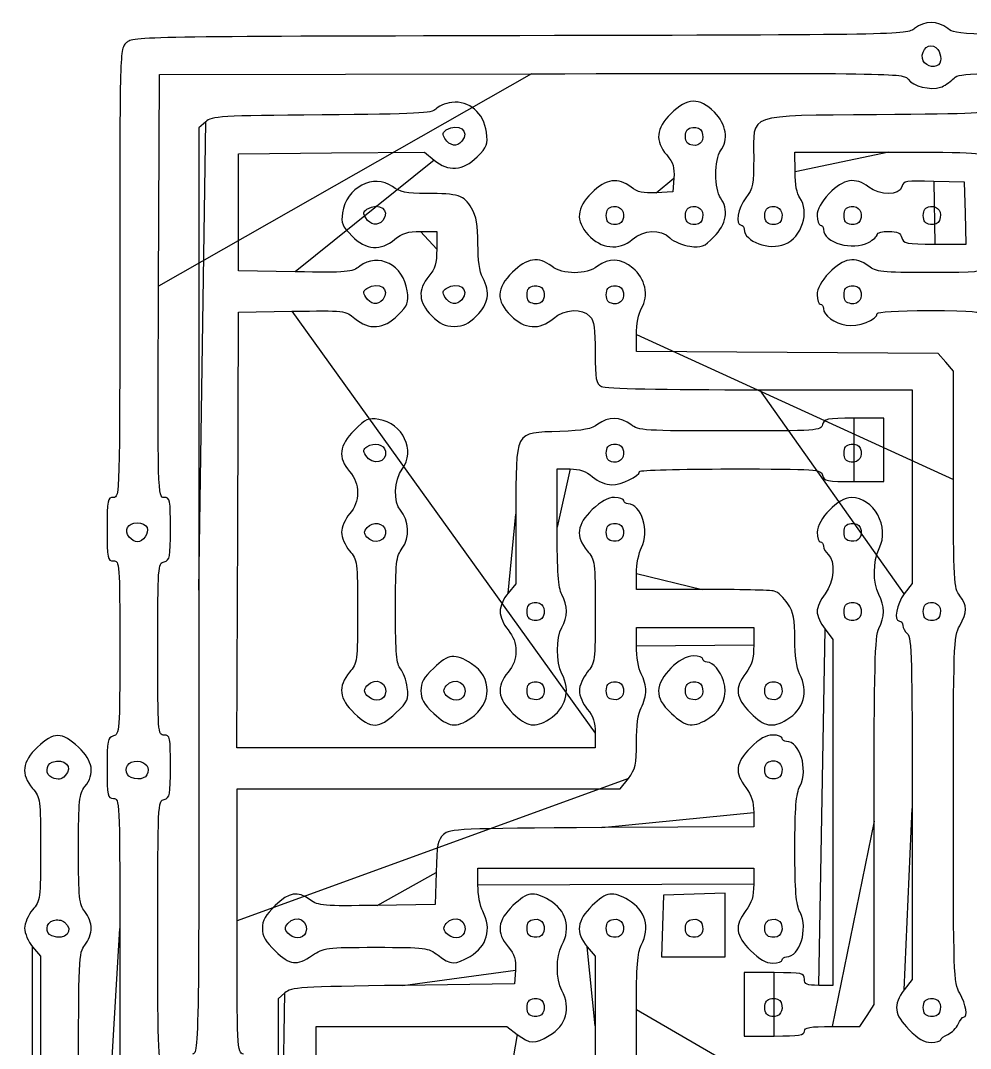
# Model space of a CAD drawing. Extents: x 3 to 424, y 4 to 565.
# Drawn here: x 3 to 242.7, y 304.1 to 563.6 of the extents above; entities that cross this region are included whole.
import ezdxf

# ---------------------------------------------------------------- set-up
doc = ezdxf.new("R2010")
doc.units = 0
doc.layers.get('0').update_dxf_attribs({"linetype": 'CONTINUOUS'})

msp = doc.modelspace()

# ---------------------------------------------------------------- linework, layer by layer
at = {"color": 7}
for points in [[(230.561392, 554.070004), (230.561392, 554.070004)], [(37.794329, 496.599998), (38.000001, 550), (131.922352, 550.203318)], [(49.682969, 538.076054), (48.000001, 536.552062), (48.000001, 419.801152)], [(110.085744, 533.822774), (110.085744, 533.822774)], [(170.8, 534.399998), (170.8, 534.399998)], [(72.250089, 500.181374), (58.000001, 500.400038), (58.000001, 515.200038), (58.000001, 530.000038), (81.470024, 530.212238), (104.940048, 530.42443), (107.3314, 528.412238)], [(198.425472, 525.39999), (198.400032, 530.39999), (222.0718, 530.39999)], [(167.847376, 523.828214), (167.6, 520.399998), (163.380208, 520.15751)], [(233.722272, 507.199998), (241.657936, 507.199998), (241.428968, 514.999998), (241.2, 522.799998), (233.50056, 523.027758)], [(150.8, 514.399998), (150.8, 514.399998)], [(170.8, 514.399998), (170.8, 514.399998)], [(190.8, 514.399998), (190.8, 514.399998)], [(210.8, 514.399998), (210.8, 514.399998)], [(230.8, 514.399998), (230.8, 514.399998)], [(90.085744, 513.822774), (90.085744, 513.822774)], [(103.915488, 510.399998), (108, 510.399998), (108, 505.915486)], [(177.977664, 509.017662), (177.977664, 509.017662)], [(217, 507.614254), (217, 507.614254)], [(90.085744, 493.822774), (90.085744, 493.822774)], [(110.085744, 493.822774), (110.085744, 493.822774)], [(130.8, 494.399998), (130.8, 494.399998)], [(150.8, 494.399998), (150.8, 494.399998)], [(210.8, 494.399998), (210.8, 494.399998)], [(148, 383.684552), (148, 380.00004), (102.794488, 380.00004), (57.588977, 380.00004), (57.794489, 435.00004), (58.000001, 490.000038), (71.461201, 490.219662)], [(118.08, 489.119998), (118.08, 489.119998)], [(238.417792, 447.755392), (238.400032, 475.110776), (236.469784, 477.355392), (234.539536, 479.6), (196.469784, 479.8226), (158.400032, 480.0452), (158.400032, 484.357768)], [(189.54744, 470.4), (228.000032, 470.4), (228.000032, 445.946624), (228.000032, 421.493248), (226.000032, 418.871112)], [(213.293304, 447.2), (220.8, 447.2), (220.8, 455.2), (220.8, 463.2), (213.293304, 463.2)], [(150.8, 454.4), (150.8, 454.4)], [(210.8, 454.4), (210.8, 454.4)], [(90.085744, 453.822776), (90.085744, 453.822776)], [(138.4, 435.691448), (138.4, 450.4), (141.684512, 450.4)], [(128, 438.991496), (128, 421.430968), (126, 419.054104)], [(150.8, 434.4), (150.8, 434.4)], [(210.8, 434.4), (210.8, 434.4)], [(30.408457, 433.189816), (30.408457, 433.189816)], [(90.40004, 433.2), (90.4, 433.2)], [(175, 419.98908), (158.4, 420.00004), (158.4, 424.039768)], [(130.8, 414.4), (130.8, 414.4)], [(210.8, 414.4), (210.8, 414.4)], [(230.8, 414.4), (230.8, 414.4)], [(158.4, 405.691448), (158.4, 410.4), (173.2, 410.4), (188, 410.4), (188, 405.946624)], [(206, 409.928888), (208, 407.306752), (208, 363.653376), (208, 320), (204.4, 320)], [(90.4, 393.2), (90.4, 393.2)], [(110.4, 393.2), (110.4, 393.2)], [(130.8, 394.4), (130.8, 394.4)], [(150.8, 394.4), (150.8, 394.4)], [(170.8, 394.4), (170.8, 394.4)], [(190.8, 394.4), (190.8, 394.4)], [(97.674464, 388.779016), (97.674464, 388.779016)], [(116.57768, 387.44972), (116.57768, 387.44972)], [(136.350496, 387.218568), (136.350496, 387.218568)], [(176.961344, 387.634248), (176.961344, 387.634248)], [(190.8, 374.4), (190.8, 374.4)], [(10.865441, 372.485592), (10.865433, 372.485592)], [(30.865441, 372.485592), (30.865433, 372.485592)], [(57.600001, 336.325104), (57.600001, 369.6), (105.959288, 369.6), (154.318576, 369.6), (156.359288, 372.275512)], [(188, 363.682792), (188, 360.058824), (149.683264, 359.829408)], [(228.000032, 364.648664), (228.000032, 321.493248), (226.000032, 318.871112)], [(207.8, 309.609904), (214.8, 309.619824), (216.6, 312.398696), (218.4, 315.177576), (218.4, 361.497352)], [(107.826888, 348.500344), (107.6, 340.4), (92.94912, 340.18176)], [(118.4, 345.291448), (118.4, 349.6), (153.2, 349.6), (188, 349.6), (188, 345.546624)], [(180.8, 335.228968), (180.8, 343.257936), (173, 343.028968), (165.2, 342.8), (164.971032, 335), (164.742064, 327.2), (172.771032, 327.2), (180.8, 327.2), (180.8, 335.228968), (180.8, 335.228968)], [(10.865433, 332.485592), (10.865433, 332.485592)], [(28.000001, 334.31548), (28.000001, 301.43096), (25.916249, 298.95456)], [(70.400001, 333.2), (70.400001, 333.2)], [(110.4, 333.2), (110.4, 333.2)], [(130.8, 334.4), (130.8, 334.4)], [(150.8, 334.4), (150.8, 334.4)], [(170.8, 334.4), (170.8, 334.4)], [(190.8, 334.4), (190.8, 334.4)], [(6, 329.745896), (8.000001, 327.369032), (8.000001, 294.4), (8.000001, 261.430968), (5.916248, 258.954568)], [(146, 329.745896), (148, 327.369032), (148, 309.808504)], [(195.2, 326.4), (195.2, 326.4)], [(127.847376, 323.828208), (127.6, 320.4), (99.48276, 320)], [(193.2, 323.2), (185.6, 323.2), (185.6, 315.2), (185.6, 307.2), (193.2, 307.2)], [(69.682761, 318.076008), (68.000001, 316.552016), (68.000001, 214.4)], [(130.8, 314.4), (130.8, 314.4)], [(190.8, 314.4), (190.8, 314.4)], [(230.8, 314.4), (230.8, 314.4)], [(182.277088, 300), (158.4, 300), (158.4, 313.908552)], [(96.079352, 119.2), (78.000001, 119.6), (77.796737, 214.6), (77.593473, 309.6), (101.650112, 309.6), (125.706752, 309.6), (128.328888, 307.6)], [(200.8, 308.4), (200.8, 308.4)], [(235.200032, 306.210296), (235.2, 306.210296)]]:
    msp.add_lwpolyline(points, close=True, dxfattribs=at)
for points in [[(237.018296, 561.6), (234.428872, 563.636841), (231.17576, 563.640484), (228.593696, 561.609432)], [(228.593696, 561.609432), (226.604096, 560.044412), (225.00404, 560.015502), (128.96968, 559.809432)], [(292.8, 560), (240.26372, 560), (239.00652, 560.036064), (237.018296, 561.6)], [(128.96968, 559.809432), (34.270329, 559.606226), (31.317673, 559.554676), (29.683873, 558.076007)], [(230.561392, 554.070004), (230.22708, 556.40989), (232.3956, 558.131534), (234, 556.8)], [(29.683873, 558.076007), (28.002233, 556.554035), (28.000001, 556.476991), (28.000001, 499.876011)], [(234, 556.8), (235.259888, 555.754385), (235.597024, 553.463692), (234.63292, 552.499587)], [(234.63292, 552.499587), (233.50384, 551.370504), (230.797976, 552.414175), (230.561392, 554.070004)], [(131.922352, 550.203318), (224.486168, 550.403695), (225.860632, 550.383907), (226.945352, 548.835254)], [(238.294624, 548.87119), (239.681232, 550.359537), (241.019528, 550.409574), (274.06756, 550.20869)], [(226.945352, 548.835254), (228.182376, 547.069158), (232.586368, 545.970462), (235.157512, 546.786518)], [(235.157512, 546.786518), (236.090648, 547.082686), (237.502352, 548.02079), (238.294624, 548.87119)], [(111.82428, 542.957934), (110.092456, 542.725646), (108.25352, 541.97359), (107.737752, 541.286694)], [(120.551736, 535.422382), (119.896032, 540.312046), (116.158368, 543.539254), (111.82428, 542.957934)], [(178.08, 540.479998), (174.257992, 544.302006), (171.206472, 544.19471), (167.10588, 540.094118)], [(107.737752, 541.286694), (106.925232, 540.204574), (103.09864, 540.008566), (79.082969, 539.818918)], [(167.10588, 540.094118), (163.330432, 536.31867), (163.021832, 533.285254), (166.047376, 529.68959)], [(179.62544, 530.752902), (181.727848, 533.532542), (181.104584, 537.455414), (178.08, 540.479998)], [(219.007032, 539.839598), (185.617888, 539.550166), (188.000032, 540.38119), (188.000032, 529.022622)], [(248.632088, 541.639598), (246.766544, 540.172166), (245.001568, 540.064934), (219.007032, 539.839598)], [(79.082969, 539.818918), (53.121513, 539.613902), (51.259337, 539.50351), (49.682969, 538.076054)], [(110.4, 536.010526), (113.428512, 537.941142), (116.499, 535.729142), (114.363072, 533.155502)], [(110.085744, 533.822774), (109.400344, 534.923734), (109.471424, 535.418574), (110.4, 536.010526)], [(118.182336, 529.222382), (120.752344, 531.792382), (120.964184, 532.346702), (120.551736, 535.422382)], [(170.8, 534.399998), (170.8, 535.866182), (171.281392, 536.468358), (172.603576, 536.65611)], [(172.603576, 536.65611), (173.6854, 536.809734), (174.600048, 536.40955), (174.889168, 535.65611)], [(174.889168, 535.65611), (175.685704, 533.580374), (174.569264, 531.864766), (172.603576, 532.143894)], [(114.363072, 533.155502), (113.109824, 531.645438), (111.26176, 531.933742), (110.085744, 533.822774)], [(172.603576, 532.143894), (171.281392, 532.331646), (170.8, 532.933822), (170.8, 534.399998)], [(166.047376, 529.68959), (167.679456, 527.749974), (168.044576, 526.56103), (167.847376, 523.828214)], [(179.62544, 518.847094), (178.07108, 520.90215), (178.07108, 528.697854), (179.62544, 530.752902)], [(222.0718, 530.39999), (245.655096, 530.39999), (245.749008, 530.39359), (247.201112, 528.59999)], [(107.3314, 528.412238), (110.910848, 525.400334), (114.638608, 525.678646), (118.182336, 529.222382)], [(188.000032, 529.022622), (188.000032, 522.223846), (187.80596, 521.238798), (186.000032, 518.871102)], [(96.818376, 521.71291), (92.173376, 525.14711), (85.051368, 521.409182), (84.204112, 515.092422)], [(199.625472, 518.847086), (198.891976, 519.816862), (198.44136, 522.277542), (198.425472, 525.39999)], [(157.07232, 521.55751), (153.784, 524.144102), (150.703552, 523.69179), (147.10588, 520.094118)], [(217.018296, 521.599998), (213.716, 524.197582), (210.6168, 523.688326), (207.076128, 519.96631)], [(233.50056, 523.027758), (226.331584, 523.239822), (225.7718, 523.143366), (225.375456, 521.627758)], [(105.367608, 519.989078), (100.263976, 519.998038), (98.7156, 520.31023), (96.818376, 521.71291)], [(116.771656, 516.268382), (114.83316, 519.553886), (113.5432, 519.97475), (105.367608, 519.989078)], [(147.10588, 520.094118), (143.247, 516.235238), (142.982776, 513.163614), (146.2, 509.56323)], [(163.380208, 520.15751), (160.08624, 519.968214), (158.70228, 520.275374), (157.07232, 521.55751)], [(207.076128, 519.96631), (204.930096, 517.710366), (204, 516.01715), (204, 514.36631)], [(225.375456, 521.627758), (224.795816, 519.41119), (219.82192, 519.39467), (217.018296, 521.599998)], [(90.4, 516.010526), (93.428512, 517.941142), (96.499, 515.729142), (94.363072, 513.155502)], [(150.8, 514.399998), (150.8, 515.866182), (151.281392, 516.468358), (152.603576, 516.65611)], [(152.603576, 516.65611), (154.569264, 516.935238), (155.685704, 515.21963), (154.889168, 513.143894)], [(170.8, 514.399998), (170.8, 515.866182), (171.281392, 516.468358), (172.603576, 516.65611)], [(172.603576, 516.65611), (174.569264, 516.935238), (175.685704, 515.21963), (174.889168, 513.143894)], [(177.977664, 509.017662), (181.105888, 512.145886), (181.756864, 516.02911), (179.62544, 518.847094)], [(186.000032, 518.871102), (184.01348, 516.266606), (183.268344, 511.99999), (184.800032, 511.99999)], [(190.8, 514.399998), (190.8, 515.866182), (191.281392, 516.468358), (192.603576, 516.65611)], [(192.603576, 516.65611), (194.569264, 516.935238), (195.685704, 515.21963), (194.889168, 513.143894)], [(195.842784, 507.134854), (200.116152, 508.904942), (202.219504, 515.417478), (199.625472, 518.847086)], [(210.8, 514.399998), (210.8, 515.866182), (211.281392, 516.468358), (212.603576, 516.65611)], [(212.603576, 516.65611), (214.569264, 516.935238), (215.685704, 515.21963), (214.889168, 513.143894)], [(230.8, 514.399998), (230.8, 515.866182), (231.281392, 516.468358), (232.603576, 516.65611)], [(232.603576, 516.65611), (234.569264, 516.935238), (235.685704, 515.21963), (234.889168, 513.143894)], [(84.204112, 515.092422), (83.844184, 512.408982), (84.132672, 511.707318), (86.617664, 509.222342)], [(90.085744, 513.822774), (89.400344, 514.923734), (89.471424, 515.418574), (90.4, 516.010526)], [(118.4, 507.245718), (118.4, 512.107614), (118.03576, 514.125894), (116.771656, 516.268382)], [(152.603576, 512.143894), (151.281392, 512.331646), (150.8, 512.933822), (150.8, 514.399998)], [(172.603576, 512.143894), (171.281392, 512.331646), (170.8, 512.933822), (170.8, 514.399998)], [(192.603576, 512.143894), (191.281392, 512.331646), (190.8, 512.933822), (190.8, 514.399998)], [(204, 514.36631), (204, 513.064846), (204.36, 511.999998), (204.8, 511.999998)], [(212.603576, 512.143894), (211.281392, 512.331646), (210.8, 512.933822), (210.8, 514.399998)], [(232.603576, 512.143894), (231.281392, 512.331646), (230.8, 512.933822), (230.8, 514.399998)], [(94.363072, 513.155502), (93.109824, 511.645438), (91.26176, 511.933742), (90.085744, 513.822774)], [(154.889168, 513.143894), (154.600048, 512.390454), (153.6854, 511.99027), (152.603576, 512.143894)], [(174.889168, 513.143894), (174.600048, 512.390454), (173.6854, 511.99027), (172.603576, 512.143894)], [(184.800032, 511.99999), (185.240032, 511.99999), (185.600032, 511.51579), (185.600032, 510.923982)], [(194.889168, 513.143894), (194.600048, 512.390454), (193.6854, 511.99027), (192.603576, 512.143894)], [(204.8, 511.999998), (205.24, 511.999998), (205.6, 511.515798), (205.6, 510.92399)], [(214.889168, 513.143894), (214.600048, 512.390454), (213.6854, 511.99027), (212.603576, 512.143894)], [(234.889168, 513.143894), (234.600048, 512.390454), (233.6854, 511.99027), (232.603576, 512.143894)], [(86.617664, 509.222342), (90.155848, 505.68415), (93.88976, 505.400798), (97.454104, 508.399998)], [(97.454104, 508.399998), (99.310232, 509.96183), (100.725832, 510.399998), (103.915488, 510.399998)], [(146.2, 509.56323), (149.378088, 506.00663), (153.9962, 505.490366), (157.354568, 508.316246)], [(157.354568, 508.316246), (160.424088, 510.899078), (164.380552, 511.072958), (166.869808, 508.734422)], [(171.899024, 506.632086), (174.830448, 506.238894), (175.436904, 506.476902), (177.977664, 509.017662)], [(185.600032, 510.923982), (185.600032, 507.887686), (191.97068, 505.530982), (195.842784, 507.134854)], [(205.6, 510.92399), (205.6, 507.548094), (213.040152, 505.388014), (217, 507.614254)], [(217, 507.614254), (218.21, 508.294518), (219.2, 509.199606), (219.2, 509.62555)], [(219.2, 509.62555), (219.2, 510.051502), (220.493704, 510.399998), (222.074896, 510.399998)], [(222.074896, 510.399998), (224.276992, 510.399998), (225.047712, 510.025558), (225.3682, 508.799998)], [(225.3682, 508.799998), (225.751136, 507.335654), (226.459416, 507.199998), (233.722272, 507.199998)], [(119.595072, 498.691446), (118.83188, 500.15479), (118.4, 503.246198), (118.4, 507.245718)], [(166.869808, 508.734422), (167.844912, 507.818358), (170.108064, 506.872302), (171.899024, 506.632086)], [(100.551736, 495.422382), (99.688, 501.863366), (93.170984, 505.209966), (88.557976, 501.581374)], [(108, 505.915486), (108, 502.299166), (107.6128, 500.970814), (106, 499.054102)], [(137.018328, 501.599998), (133.782944, 504.144958), (130.686312, 503.674518), (127.105912, 500.094118)], [(157.511448, 501.151774), (154.589448, 503.610478), (151.344696, 503.77335), (148.581736, 501.599998)], [(217.018296, 501.599998), (213.716, 504.19759), (210.6168, 503.688326), (207.076128, 499.966318)], [(88.557976, 501.581374), (86.640672, 500.073222), (85.52728, 499.977646), (72.250089, 500.181374)], [(148.581736, 501.599998), (145.81416, 499.423022), (139.785904, 499.423022), (137.018328, 501.599998)], [(159.72, 490.970254), (161.57572, 494.203654), (160.639488, 498.519702), (157.511448, 501.151774)], [(232.326184, 499.999998), (220.26372, 499.999998), (218.866736, 500.146014), (217.018296, 501.599998)], [(245.6, 501.599998), (245.6, 500.064286), (245.066664, 499.999998), (232.326184, 499.999998)], [(28.000001, 499.876011), (28.000001, 443.733328), (27.984961, 443.199992), (26.400001, 443.199992)], [(106, 499.054102), (103.138368, 495.653246), (103.369008, 492.47099), (106.72, 489.119998)], [(118.08, 489.119998), (121.112928, 492.152934), (121.553512, 494.936302), (119.595072, 498.691446)], [(127.105912, 500.094118), (123.005328, 495.993526), (122.898024, 492.942006), (126.720032, 489.119998)], [(207.076128, 499.966318), (204.930096, 497.710366), (204, 496.01715), (204, 494.366318)], [(39.194329, 443.2), (37.600753, 443.2), (37.590209, 443.60216), (37.794329, 496.599998)], [(90.085744, 493.822774), (89.400344, 494.923734), (89.471424, 495.418574), (90.4, 496.010526)], [(90.4, 496.010526), (93.428512, 497.941142), (96.499, 495.729142), (94.363072, 493.155502)], [(110.085744, 493.822774), (109.400344, 494.923734), (109.471424, 495.418574), (110.4, 496.010526)], [(110.4, 496.010526), (113.428512, 497.941142), (116.499, 495.729142), (114.363072, 493.155502)], [(130.8, 494.399998), (130.8, 495.866182), (131.281392, 496.468358), (132.603576, 496.65611)], [(132.603576, 496.65611), (134.569264, 496.935238), (135.685704, 495.21963), (134.889168, 493.143894)], [(150.8, 494.399998), (150.8, 495.866182), (151.281392, 496.468358), (152.603576, 496.65611)], [(152.603576, 496.65611), (153.6854, 496.809734), (154.600048, 496.40955), (154.889168, 495.65611)], [(210.8, 494.399998), (210.8, 495.866182), (211.281392, 496.468358), (212.603576, 496.65611)], [(212.603576, 496.65611), (213.6854, 496.809734), (214.600048, 496.40955), (214.889168, 495.65611)], [(94.363072, 493.155502), (93.109824, 491.645438), (91.26176, 491.933742), (90.085744, 493.822774)], [(98.182336, 489.222382), (100.752344, 491.792382), (100.964184, 492.346702), (100.551736, 495.422382)], [(114.363072, 493.155502), (113.109824, 491.645438), (111.26176, 491.933742), (110.085744, 493.822774)], [(132.603576, 492.143894), (131.281392, 492.331646), (130.8, 492.933822), (130.8, 494.399998)], [(152.603576, 492.143894), (151.281392, 492.331646), (150.8, 492.933822), (150.8, 494.399998)], [(154.889168, 495.65611), (155.685704, 493.580374), (154.569264, 491.864766), (152.603576, 492.143894)], [(204, 494.366318), (204, 493.064846), (204.36, 491.999998), (204.8, 491.999998)], [(212.603576, 492.143894), (211.281392, 492.331646), (210.8, 492.933822), (210.8, 494.399998)], [(214.889168, 495.65611), (215.685704, 493.580374), (214.569264, 491.864766), (212.603576, 492.143894)], [(134.889168, 493.143894), (134.600048, 492.390454), (133.6854, 491.99027), (132.603576, 492.143894)], [(137.454136, 488.4), (140.340016, 490.82831), (144.732936, 491.084118), (146.67604, 488.937006)], [(158.400032, 484.357768), (158.400032, 486.90276), (158.941048, 489.612998), (159.72, 490.970254)], [(204.8, 491.999998), (205.24, 491.999998), (205.6, 491.515798), (205.6, 490.92399)], [(205.6, 490.92399), (205.6, 489.203478), (208.369864, 487.169208), (211.376944, 486.681224)], [(71.461201, 490.219662), (84.834224, 490.437846), (84.93812, 490.426054), (87.322576, 488.419664)], [(87.322576, 488.419664), (90.911216, 485.400016), (94.635248, 485.675288), (98.182336, 489.222382)], [(106.72, 489.119998), (108.833152, 487.006848), (110.100392, 486.4), (112.4, 486.4)], [(112.4, 486.4), (114.699608, 486.4), (115.966848, 487.006848), (118.08, 489.119998)], [(126.720032, 489.119998), (130.151984, 485.688048), (133.93, 485.434632), (137.454136, 488.4)], [(146.67604, 488.937006), (147.715216, 487.788736), (148.000032, 485.815672), (148.000032, 479.765152)], [(211.376944, 486.681224), (214.229448, 486.218328), (219.2, 488.085888), (219.2, 489.620542)], [(219.2, 489.620542), (219.2, 490.094198), (224.251192, 490.399998), (232.074896, 490.399998)], [(232.074896, 490.399998), (244.276992, 490.399998), (244.971656, 490.31639), (245.3682, 488.8)], [(148.000032, 479.765152), (148.000032, 472.962392), (148.181912, 471.958952), (149.54744, 471.228144)], [(149.54744, 471.228144), (150.552544, 470.690232), (164.570968, 470.4), (189.54744, 470.4)], [(93.36608, 462.928016), (90.706384, 463.359632), (90.104408, 463.092648), (87.20908, 460.19732)], [(99.312912, 450.381624), (102.730808, 455.004576), (99.442584, 461.941936), (93.36608, 462.928016)], [(157.018296, 461.6), (154.459496, 463.612752), (151.182192, 463.645544), (148.687664, 461.683352)], [(213.293304, 463.2), (206.459416, 463.2), (205.749112, 463.0566), (205.3682, 461.6)], [(87.20908, 460.19732), (83.346416, 456.334656), (82.997048, 453.314696), (86, 449.745896)], [(139.062176, 459.883352), (127.455312, 459.456088), (128, 460.484768), (128, 438.991496)], [(148.687664, 461.683352), (147.17268, 460.491664), (145.110296, 460.105992), (139.062176, 459.883352)], [(182.00108, 460), (160.26372, 460), (158.945, 460.084456), (157.018296, 461.6)], [(205.3682, 461.6), (204.962056, 460.046912), (204.276992, 460), (182.00108, 460)], [(90.4, 456.027352), (92.210336, 457.2068), (94.746984, 456.592272), (95.070544, 454.895864)], [(90.085744, 453.822776), (89.400576, 454.92336), (89.471744, 455.422592), (90.4, 456.027352)], [(95.070544, 454.895864), (95.623768, 451.995312), (91.743464, 451.159992), (90.085744, 453.822776)], [(150.8, 454.4), (150.8, 455.866184), (151.281392, 456.46836), (152.603576, 456.656112)], [(152.603576, 452.143888), (151.281392, 452.33164), (150.8, 452.933816), (150.8, 454.4)], [(152.603576, 456.656112), (153.6854, 456.809728), (154.600048, 456.409552), (154.889168, 455.656112)], [(154.889168, 455.656112), (155.685704, 453.580376), (154.569264, 451.86476), (152.603576, 452.143888)], [(210.8, 454.4), (210.8, 455.866184), (211.281392, 456.46836), (212.603576, 456.656112)], [(212.603576, 452.143888), (211.281392, 452.33164), (210.8, 452.933816), (210.8, 454.4)], [(212.603576, 456.656112), (213.6854, 456.809728), (214.600048, 456.409552), (214.889168, 455.656112)], [(214.889168, 455.656112), (215.685704, 453.580376), (214.569264, 451.86476), (212.603576, 452.143888)], [(86, 449.745896), (87.347104, 448.144952), (88, 446.3998), (88, 444.4)], [(98.834192, 439.962216), (96.999312, 441.989736), (97.25712, 447.601024), (99.312912, 450.381624)], [(141.684512, 450.4), (144.020832, 450.4), (145.6552, 449.822624), (147.345896, 448.4)], [(152.137944, 446.4), (154.57304, 446.4), (159.2, 448.609608), (159.2, 449.772488)], [(159.2, 449.772488), (159.2, 450.117616), (169.493704, 450.4), (182.074896, 450.4)], [(182.074896, 450.4), (204.276992, 450.4), (204.962096, 450.35296), (205.3682, 448.8)], [(147.345896, 448.4), (148.732576, 447.233184), (150.728912, 446.4), (152.137944, 446.4)], [(205.3682, 448.8), (205.749112, 447.3434), (206.459416, 447.2), (213.293304, 447.2)], [(240, 418.4), (238.517776, 420.294912), (238.43464, 421.837368), (238.417792, 447.755392)], [(88, 444.4), (88, 442.4002), (87.347104, 440.655048), (86, 439.054104)], [(26.400001, 443.199992), (24.906665, 443.199992), (24.800001, 442.666656), (24.800001, 435.199992)], [(40.800001, 435.293304), (40.800001, 442.675976), (40.693585, 443.2), (39.194329, 443.2)], [(152.833688, 443.20004), (151.182848, 443.20004), (149.489632, 442.269944), (147.233688, 440.123912)], [(155.2, 442.40004), (155.2, 442.84004), (154.13516, 443.20004), (152.833688, 443.20004)], [(156.276008, 441.60004), (155.684208, 441.60004), (155.2, 441.96004), (155.2, 442.40004)], [(159.684576, 430.5636), (161.79576, 434.646168), (159.648096, 441.60004), (156.276008, 441.60004)], [(212.630216, 443.2), (209.448264, 443.2), (204, 437.644552), (204, 434.4)], [(219.69336, 430.3468), (222.394464, 435.76128), (218.306712, 443.2), (212.630216, 443.2)], [(86, 439.054104), (84.891736, 437.737008), (84, 435.661888), (84, 434.4)], [(99.312912, 430.381624), (101.2498, 433.001408), (101.022832, 437.5438), (98.834192, 439.962216)], [(147.233688, 440.123912), (143.331096, 436.411464), (142.967184, 433.350232), (146, 429.745936)], [(30.408457, 433.189816), (28.979753, 434.911288), (30.021657, 436.8), (32.400001, 436.8)], [(32.400001, 436.8), (33.527617, 436.8), (34.659193, 436.255416), (34.914609, 435.589816)], [(90.43208, 435.638608), (91.785448, 437.26932), (94.70712, 436.80148), (95.070584, 434.895864)], [(150.8, 434.4), (150.8, 435.866184), (151.281392, 436.46836), (152.603576, 436.656112)], [(152.603576, 436.656112), (153.6854, 436.809728), (154.600048, 436.409552), (154.889168, 435.656112)], [(210.8, 434.4), (210.8, 435.866184), (211.281392, 436.46836), (212.603576, 436.656112)], [(212.603576, 436.656112), (213.6854, 436.809728), (214.600048, 436.409552), (214.889168, 435.656112)], [(24.800001, 435.199992), (24.800001, 427.733328), (24.906665, 427.199992), (26.400001, 427.199992)], [(34.914609, 435.589816), (35.444801, 434.208152), (33.898025, 432), (32.400001, 432)], [(39.200001, 426.9682), (40.663849, 427.351008), (40.800001, 428.059416), (40.800001, 435.293304)], [(84, 434.4), (84, 433.138112), (84.891736, 431.062992), (86, 429.745896)], [(90.4, 433.2), (89.60404, 434.159072), (89.610472, 434.648672), (90.43208, 435.638608)], [(95.070584, 434.895864), (95.567744, 432.28924), (92.177528, 431.058264), (90.40004, 433.2)], [(139.595072, 418.691448), (138.6614, 420.48168), (138.4, 424.200088), (138.4, 435.691448)], [(152.603576, 432.143888), (151.281392, 432.33164), (150.8, 432.933816), (150.8, 434.4)], [(154.889168, 435.656112), (155.685704, 433.580376), (154.569264, 431.86476), (152.603576, 432.143888)], [(204, 434.4), (204, 433.08), (204.36, 432), (204.8, 432)], [(212.603576, 432.143888), (211.281392, 432.33164), (210.8, 432.933816), (210.8, 434.4)], [(214.889168, 435.656112), (215.685704, 433.580376), (214.569264, 431.86476), (212.603576, 432.143888)], [(32.400001, 432), (31.847753, 432), (30.951561, 432.535416), (30.408457, 433.189816)], [(204.8, 432), (205.24, 432), (205.6, 431.50408), (205.6, 430.897952)], [(205.6, 430.897952), (205.6, 430.291832), (206.14, 429.347752), (206.8, 428.8)], [(86, 429.745896), (87.953344, 427.42448), (88, 427.066472), (88, 414.4)], [(97.6, 414.695384), (97.6, 427.103848), (97.72312, 428.231312), (99.312912, 430.381624)], [(146, 429.745936), (147.953344, 427.42452), (148, 427.066512), (148, 414.40004)], [(158.4, 424.039768), (158.4, 426.261616), (158.978064, 429.197344), (159.684576, 430.5636)], [(206.8, 428.8), (208.736472, 427.192872), (208.309984, 421.899648), (206, 418.871112)], [(219.595072, 418.691464), (218.028256, 421.695696), (218.073832, 427.100384), (219.69336, 430.3468)], [(26.400001, 427.199992), (27.961049, 427.199992), (28.000001, 426.666656), (28.000001, 405.293296)], [(37.600001, 404.874896), (37.600001, 425.876992), (37.649681, 426.562776), (39.200001, 426.9682)], [(48.000001, 419.801152), (48.000001, 303.723048), (47.990801, 303.04784), (46.400001, 302.63184)], [(126, 419.054104), (124.891736, 417.737008), (124, 415.661888), (124, 414.4)], [(139.599872, 410.4), (141.084872, 412.997744), (141.083184, 415.837864), (139.595072, 418.691448)], [(193.2, 419.547624), (192.32, 419.784416), (184.13, 419.983072), (175, 419.98908)], [(196.6, 416.369768), (195.61, 417.8808), (194.08, 419.310832), (193.2, 419.547624)], [(206, 418.871112), (204.9, 417.428936), (204, 415.416936), (204, 414.4)], [(219.595072, 410.108568), (221.112304, 413.017728), (221.112304, 415.782304), (219.595072, 418.691464)], [(226.000032, 418.871112), (224.01348, 416.266608), (223.268344, 412), (224.800032, 412)], [(240, 410.8), (241.989384, 414.341936), (241.989384, 415.856712), (240, 418.4)], [(130.8, 414.4), (130.8, 415.866184), (131.281392, 416.46836), (132.603576, 416.656112)], [(132.603576, 416.656112), (134.569264, 416.93524), (135.685704, 415.219624), (134.889168, 413.143888)], [(198.4, 407.302664), (198.4, 412.509152), (198.082912, 414.106408), (196.6, 416.369768)], [(210.8, 414.4), (210.8, 415.866184), (211.281392, 416.46836), (212.603576, 416.656112)], [(212.603576, 416.656112), (213.6854, 416.809728), (214.600048, 416.409552), (214.889168, 415.656112)], [(214.889168, 415.656112), (215.685704, 413.580376), (214.569264, 411.86476), (212.603576, 412.143888)], [(230.8, 414.4), (230.8, 415.866184), (231.281392, 416.46836), (232.603576, 416.656112)], [(232.603576, 416.656112), (234.569264, 416.93524), (235.685704, 415.219624), (234.889168, 413.143888)], [(88, 414.4), (88, 401.733528), (87.95336, 401.37552), (86, 399.054104)], [(98.8678, 399.925088), (97.817192, 401.085992), (97.6, 403.616384), (97.6, 414.695384)], [(124, 414.4), (124, 413.138112), (124.891736, 411.062992), (126, 409.745896)], [(132.603576, 412.143888), (131.281392, 412.33164), (130.8, 412.933816), (130.8, 414.4)], [(134.889168, 413.143888), (134.600048, 412.390448), (133.6854, 411.990272), (132.603576, 412.143888)], [(148, 414.40004), (148, 401.733568), (147.95336, 401.37556), (146, 399.054144)], [(204, 414.4), (204, 413.383064), (204.9, 411.371064), (206, 409.928888)], [(212.603576, 412.143888), (211.281392, 412.33164), (210.8, 412.933816), (210.8, 414.4)], [(232.603576, 412.143888), (231.281392, 412.33164), (230.8, 412.933816), (230.8, 414.4)], [(234.889168, 413.143888), (234.600048, 412.390448), (233.6854, 411.990272), (232.603576, 412.143888)], [(139.595072, 398.691448), (138.093408, 401.57076), (138.096016, 407.769056), (139.599872, 410.4)], [(224.800032, 412), (225.240032, 412), (225.600032, 411.50408), (225.600032, 410.897952)], [(225.600032, 410.897952), (225.600032, 410.291832), (226.140032, 409.347752), (226.800032, 408.8)], [(238.4, 364.4), (238.4, 406.468448), (238.45448, 408.048328), (240, 410.8)], [(126, 409.745896), (127.347104, 408.144952), (128, 406.3998), (128, 404.4)], [(218.4, 361.497352), (218.4, 401.029632), (218.57512, 408.152904), (219.595072, 410.108568)], [(226.800032, 408.8), (227.83956, 407.937264), (228.000032, 402.03308), (228.000032, 364.648664)], [(28.000001, 405.293296), (28.000001, 384.059408), (27.950881, 383.373752), (26.400001, 382.968192)], [(159.595072, 398.691448), (158.929888, 399.966872), (158.4, 403.070648), (158.4, 405.691448)], [(188, 405.946624), (188, 402.42892), (187.579792, 400.94232), (186, 398.871112)], [(199.595072, 398.691448), (198.829208, 400.15992), (198.4, 403.252624), (198.4, 407.302664)], [(39.200001, 383.2), (37.639369, 383.2), (37.600001, 383.733336), (37.600001, 404.874896)], [(116.776912, 401.214576), (112.524048, 403.899288), (111.022016, 403.727624), (107.233688, 400.123872)], [(128, 404.4), (128, 402.4002), (127.347104, 400.655048), (126, 399.054104)], [(172.833688, 403.2), (169.302888, 403.2), (164, 397.917336), (164, 394.4)], [(175.2, 402.4), (175.2, 402.84), (174.13516, 403.2), (172.833688, 403.2)], [(176.276008, 401.6), (175.684208, 401.6), (175.2, 401.96), (175.2, 402.4)], [(100.575944, 395.241104), (100.333752, 397.0468), (99.565088, 399.154592), (98.8678, 399.925088)], [(107.233688, 400.123872), (104.726424, 397.738768), (104, 396.452944), (104, 394.4)], [(116.57768, 387.44972), (122.037272, 391.156848), (122.133896, 397.832856), (116.776912, 401.214576)], [(180.38136, 396.930448), (179.64864, 399.331152), (177.653928, 401.6), (176.276008, 401.6)], [(86, 399.054104), (82.967184, 395.449808), (83.331096, 392.388576), (87.233688, 388.676128)], [(90.4, 395.6), (92.527992, 398.16408), (96.088608, 396.269584), (94.910696, 393.2)], [(110.4, 395.6), (112.527992, 398.16408), (116.088608, 396.269584), (114.910696, 393.2)], [(126, 399.054104), (122.967184, 395.449808), (123.331096, 392.388576), (127.233688, 388.676128)], [(136.350496, 387.218568), (140.646536, 389.963096), (141.877368, 394.315336), (139.595072, 398.691448)], [(146, 399.054144), (144.891736, 397.737048), (144, 395.661928), (144, 394.40004)], [(160.790144, 394.4), (160.790144, 395.5), (160.25236, 397.431152), (159.595072, 398.691448)], [(186, 398.871112), (183.110456, 395.082728), (183.407128, 392.592872), (187.2, 388.8)], [(196.4, 387.119912), (200.621944, 389.587936), (201.909984, 394.252808), (199.595072, 398.691448)], [(90.4, 393.2), (89.605448, 394.157376), (89.605448, 394.642624), (90.4, 395.6)], [(97.674464, 388.779016), (100.781264, 391.73444), (100.985328, 392.188928), (100.575944, 395.241104)], [(110.4, 393.2), (109.605448, 394.157376), (109.605448, 394.642624), (110.4, 395.6)], [(130.8, 394.4), (130.8, 395.866184), (131.281392, 396.46836), (132.603576, 396.656112)], [(132.603576, 396.656112), (133.6854, 396.809728), (134.600048, 396.409552), (134.889168, 395.656112)], [(134.889168, 395.656112), (135.685704, 393.580376), (134.569264, 391.86476), (132.603576, 392.143888)], [(150.8, 394.4), (150.8, 395.866184), (151.281392, 396.46836), (152.603576, 396.656112)], [(152.603576, 396.656112), (153.6854, 396.809728), (154.600048, 396.409552), (154.889168, 395.656112)], [(154.889168, 395.656112), (155.685704, 393.580376), (154.569264, 391.86476), (152.603576, 392.143888)], [(170.8, 394.4), (170.8, 395.866184), (171.281392, 396.46836), (172.603576, 396.656112)], [(172.603576, 396.656112), (173.6854, 396.809728), (174.600048, 396.409552), (174.889168, 395.656112)], [(174.889168, 395.656112), (175.685704, 393.580376), (174.569264, 391.86476), (172.603576, 392.143888)], [(176.961344, 387.634248), (180.1376, 389.71516), (181.474464, 393.348992), (180.38136, 396.930448)], [(190.8, 394.4), (190.8, 395.866184), (191.281392, 396.46836), (192.603576, 396.656112)], [(192.603576, 396.656112), (193.6854, 396.809728), (194.600048, 396.409552), (194.889168, 395.656112)], [(194.889168, 395.656112), (195.685704, 393.580376), (194.569264, 391.86476), (192.603576, 392.143888)], [(92.923064, 392), (92.083128, 392), (90.947752, 392.54), (90.4, 393.2)], [(94.910696, 393.2), (94.657432, 392.54), (93.763, 392), (92.923064, 392)], [(104, 394.4), (104, 392.347056), (104.726424, 391.061232), (107.233688, 388.676128)], [(112.923064, 392), (112.083128, 392), (110.947752, 392.54), (110.4, 393.2)], [(114.910696, 393.2), (114.657432, 392.54), (113.763, 392), (112.923064, 392)], [(132.603576, 392.143888), (131.281392, 392.33164), (130.8, 392.933816), (130.8, 394.4)], [(144, 394.40004), (144, 393.138152), (144.891736, 391.063032), (146, 389.745936)], [(152.603576, 392.143888), (151.281392, 392.33164), (150.8, 392.933816), (150.8, 394.4)], [(159.595072, 390.108552), (160.25236, 391.368848), (160.790144, 393.3), (160.790144, 394.4)], [(164, 394.4), (164, 392.347056), (164.726424, 391.061232), (167.233688, 388.676128)], [(172.603576, 392.143888), (171.281392, 392.33164), (170.8, 392.933816), (170.8, 394.4)], [(192.603576, 392.143888), (191.281392, 392.33164), (190.8, 392.933816), (190.8, 394.4)], [(146, 389.745936), (147.499784, 387.963544), (148, 386.447544), (148, 383.684552)], [(158.4, 381.384064), (158.4, 385.534584), (158.824024, 388.630144), (159.595072, 390.108552)], [(87.233688, 388.676128), (91.394208, 384.71832), (93.426848, 384.738352), (97.674464, 388.779016)], [(107.233688, 388.676128), (110.908672, 385.1802), (112.858416, 384.924296), (116.57768, 387.44972)], [(127.233688, 388.676128), (130.81908, 385.265432), (132.797984, 384.949048), (136.350496, 387.218568)], [(167.233688, 388.676128), (170.973472, 385.118552), (172.819632, 384.920824), (176.961344, 387.634248)], [(187.2, 388.8), (190.7248, 385.2752), (192.644592, 384.924608), (196.4, 387.119912)], [(17.566313, 380.123872), (13.433185, 384.055616), (11.366817, 384.055616), (7.233688, 380.123872)], [(26.400001, 382.968192), (24.940265, 382.586464), (24.800001, 381.876984), (24.800001, 374.874888)], [(40.800001, 375.293304), (40.800001, 382.666664), (40.692073, 383.2), (39.200001, 383.2)], [(192.8, 383.2), (191.066664, 383.2), (189.511112, 382.311112), (187.2, 380)], [(195.2, 382.4), (195.2, 382.84), (194.12, 383.2), (192.8, 383.2)], [(196.276008, 381.6), (195.684208, 381.6), (195.2, 381.96), (195.2, 382.4)], [(199.69336, 370.346784), (201.806984, 374.58364), (199.67624, 381.6), (196.276008, 381.6)], [(7.233688, 380.123872), (3.331096, 376.411424), (2.967184, 373.350192), (6, 369.745896)], [(19.200001, 370.181704), (21.797585, 373.484), (21.288329, 376.5832), (17.566313, 380.123872)], [(156.359288, 372.275512), (158.155904, 374.631), (158.4, 375.720504), (158.4, 381.384064)], [(187.2, 380), (183.407128, 376.207128), (183.110456, 373.717272), (186, 369.928888)], [(10.912713, 376.332552), (13.998729, 377.516768), (16.381545, 375.101536), (14.240009, 372.96)], [(30.912713, 376.332552), (32.908105, 377.098256), (35.200009, 376.071968), (35.200009, 374.41276)], [(190.8, 374.4), (190.8, 375.866184), (191.281392, 376.46836), (192.603576, 376.656112)], [(192.603576, 376.656112), (194.569264, 376.93524), (195.685704, 375.219624), (194.889168, 373.143888)], [(10.865433, 372.485592), (9.206289, 373.122264), (9.237841, 375.68984), (10.912713, 376.332552)], [(24.800001, 374.874888), (24.800001, 367.733328), (24.911185, 367.199992), (26.400001, 367.199992)], [(30.865433, 372.485592), (29.206289, 373.122264), (29.237841, 375.68984), (30.912713, 376.332552)], [(35.200009, 374.41276), (35.200009, 372.441784), (33.244865, 371.57252), (30.865441, 372.485592)], [(39.200001, 366.9682), (40.663849, 367.351008), (40.800001, 368.059416), (40.800001, 375.293304)], [(192.603576, 372.143888), (191.281392, 372.33164), (190.8, 372.933816), (190.8, 374.4)], [(14.240009, 372.96), (13.150313, 371.870304), (12.651569, 371.800192), (10.865441, 372.485592)], [(194.889168, 373.143888), (194.600048, 372.390448), (193.6854, 371.990272), (192.603576, 372.143888)], [(6, 369.745896), (7.953344, 367.42448), (8.000001, 367.066472), (8.000001, 354.4)], [(17.600001, 354.4), (17.600001, 366.93628), (17.740985, 368.326864), (19.200001, 370.181704)], [(186, 369.928888), (187.453104, 368.023776), (188, 366.315784), (188, 363.682792)], [(198.4, 354.4), (198.4, 365.0964), (198.657408, 368.270168), (199.69336, 370.346784)], [(26.400001, 367.199992), (27.974049, 367.199992), (28.000001, 366.666656), (28.000001, 334.31548)], [(37.600001, 333.642504), (37.600001, 365.876992), (37.632721, 366.558344), (39.200001, 366.9682)], [(240, 318), (238.45448, 320.751672), (238.4, 322.331552), (238.4, 364.4)], [(149.683264, 359.829408), (113.523824, 359.61292), (111.273264, 359.515568), (109.710144, 358.100344)], [(109.710144, 358.100344), (108.277384, 356.803144), (108.023144, 355.50712), (107.826888, 348.500344)], [(8.000001, 354.4), (8.000001, 341.733528), (7.953361, 341.37552), (6, 339.054104)], [(19.200001, 338.618296), (17.740985, 340.473136), (17.600001, 341.86372), (17.600001, 354.4)], [(199.69336, 338.453216), (198.657408, 340.529832), (198.4, 343.7036), (198.4, 354.4)], [(119.595072, 338.691448), (118.937784, 339.951744), (118.4, 342.921744), (118.4, 345.291448)], [(188, 345.546624), (188, 342.455592), (187.525168, 340.870704), (186, 338.871112)], [(76.025625, 341.58176), (72.755113, 343.910568), (70.889049, 343.601136), (67.233689, 340.123872)], [(136.418528, 341.483064), (132.37588, 343.868288), (130.94772, 343.656944), (127.233688, 340.123872)], [(156.418528, 341.483064), (152.37588, 343.868288), (150.94772, 343.656944), (147.233688, 340.123872)], [(67.233689, 340.123872), (64.726425, 337.738768), (64.000001, 336.452944), (64.000001, 334.4)], [(92.94912, 340.18176), (79.329833, 339.97888), (78.138217, 340.077456), (76.025625, 341.58176)], [(127.233688, 340.123872), (123.310272, 336.391616), (122.964808, 333.353016), (126.047376, 329.689592)], [(139.595072, 330.108552), (141.9472, 334.618552), (140.742656, 338.931768), (136.418528, 341.483064)], [(147.233688, 340.123872), (143.331096, 336.411424), (142.967184, 333.350192), (146, 329.745896)], [(159.595072, 330.108552), (161.9472, 334.618552), (160.742656, 338.931768), (156.418528, 341.483064)], [(6, 339.054104), (4.891736, 337.737008), (4, 335.661888), (4, 334.4)], [(20.800001, 334.4), (20.800001, 335.601328), (20.080001, 337.49956), (19.200001, 338.618296)], [(70.400001, 335.6), (72.527993, 338.16408), (76.088609, 336.269584), (74.910697, 333.2)], [(110.4, 335.6), (112.527992, 338.16408), (116.088608, 336.269584), (114.910696, 333.2)], [(116.418528, 327.316936), (120.742656, 329.868232), (121.9472, 334.181448), (119.595072, 338.691448)], [(186, 338.871112), (183.110456, 335.082728), (183.407128, 332.592872), (187.2, 328.8)], [(196.276008, 327.2), (199.676272, 327.2), (201.806984, 334.21636), (199.69336, 338.453216)], [(10.865433, 332.485592), (9.054001, 333.180704), (9.302577, 335.797784), (11.238393, 336.412184)], [(14.038393, 335.968136), (16.682217, 333.77396), (14.305609, 331.165472), (10.865433, 332.485592)], [(11.238393, 336.412184), (12.139505, 336.698184), (13.399505, 336.498368), (14.038393, 335.968136)], [(59.200001, 302.6318), (57.632353, 303.041752), (57.600001, 303.723008), (57.600001, 336.325104)], [(70.400001, 333.2), (69.605449, 334.157376), (69.605449, 334.642624), (70.400001, 335.6)], [(110.4, 333.2), (109.605448, 334.157376), (109.605448, 334.642624), (110.4, 335.6)], [(130.8, 334.4), (130.8, 335.866184), (131.281392, 336.46836), (132.603576, 336.656112)], [(132.603576, 336.656112), (133.6854, 336.809728), (134.600048, 336.409552), (134.889168, 335.656112)], [(134.889168, 335.656112), (135.685704, 333.580376), (134.569264, 331.86476), (132.603576, 332.143888)], [(150.8, 334.4), (150.8, 335.866184), (151.281392, 336.46836), (152.603576, 336.656112)], [(152.603576, 336.656112), (153.6854, 336.809728), (154.600048, 336.409552), (154.889168, 335.656112)], [(154.889168, 335.656112), (155.685704, 333.580376), (154.569264, 331.86476), (152.603576, 332.143888)], [(170.8, 334.4), (170.8, 335.866184), (171.281392, 336.46836), (172.603576, 336.656112)], [(172.603576, 336.656112), (173.6854, 336.809728), (174.600048, 336.409552), (174.889168, 335.656112)], [(174.889168, 335.656112), (175.685704, 333.580376), (174.569264, 331.86476), (172.603576, 332.143888)], [(190.8, 334.4), (190.8, 335.866184), (191.281392, 336.46836), (192.603576, 336.656112)], [(192.603576, 336.656112), (193.6854, 336.809728), (194.600048, 336.409552), (194.889168, 335.656112)], [(194.889168, 335.656112), (195.685704, 333.580376), (194.569264, 331.86476), (192.603576, 332.143888)], [(4, 334.4), (4, 333.138112), (4.891736, 331.062992), (6, 329.745896)], [(19.200001, 330.181704), (20.080001, 331.30044), (20.800001, 333.198672), (20.800001, 334.4)], [(39.312913, 298.418376), (37.627673, 300.697784), (37.600001, 301.266856), (37.600001, 333.642504)], [(64.000001, 334.4), (64.000001, 332.347056), (64.726425, 331.061232), (67.233689, 328.676128)], [(72.923065, 332), (72.083129, 332), (70.947753, 332.54), (70.400001, 333.2)], [(74.910697, 333.2), (74.657433, 332.54), (73.763001, 332), (72.923065, 332)], [(112.923064, 332), (112.083128, 332), (110.947752, 332.54), (110.4, 333.2)], [(114.910696, 333.2), (114.657432, 332.54), (113.763, 332), (112.923064, 332)], [(132.603576, 332.143888), (131.281392, 332.33164), (130.8, 332.933816), (130.8, 334.4)], [(152.603576, 332.143888), (151.281392, 332.33164), (150.8, 332.933816), (150.8, 334.4)], [(172.603576, 332.143888), (171.281392, 332.33164), (170.8, 332.933816), (170.8, 334.4)], [(192.603576, 332.143888), (191.281392, 332.33164), (190.8, 332.933816), (190.8, 334.4)], [(17.600001, 294.441424), (17.600001, 326.93628), (17.657521, 328.220736), (19.200001, 330.181704)], [(126.047376, 329.689592), (127.679456, 327.749976), (128.044576, 326.561032), (127.847376, 323.828208)], [(139.595072, 318.691448), (138.062632, 321.62976), (138.062632, 327.17024), (139.595072, 330.108552)], [(158.4, 313.908552), (158.4, 324.690264), (158.668672, 328.332256), (159.595072, 330.108552)], [(67.233689, 328.676128), (71.022081, 325.07232), (72.636233, 324.887424), (76.628153, 327.6)], [(76.628153, 327.6), (79.470729, 329.531584), (80.01844, 329.6), (92.639088, 329.6)], [(92.639088, 329.6), (105.34536, 329.6), (105.779272, 329.54472), (108.328888, 327.6)], [(108.328888, 327.6), (111.532024, 325.156848), (112.688856, 325.116368), (116.418528, 327.316936)], [(187.2, 328.8), (189.511112, 326.488888), (191.066664, 325.6), (192.8, 325.6)], [(195.2, 326.4), (195.2, 326.84), (195.684208, 327.2), (196.276008, 327.2)], [(192.8, 325.6), (194.12, 325.6), (195.2, 325.96), (195.2, 326.4)], [(200.8, 321.6), (200.8, 323.08772), (200.266664, 323.2), (193.2, 323.2)], [(99.48276, 320), (73.272369, 319.627128), (71.251401, 319.496648), (69.682761, 318.076008)], [(204.4, 320), (201.333336, 320), (200.8, 320.23704), (200.8, 321.6)], [(132.603576, 316.656112), (133.6854, 316.809728), (134.600048, 316.409552), (134.889168, 315.656112)], [(136.418528, 307.316936), (140.742656, 309.868232), (141.9472, 314.181448), (139.595072, 318.691448)], [(192.603576, 316.656112), (193.6854, 316.809728), (194.600048, 316.409552), (194.889168, 315.656112)], [(226.000032, 318.871112), (223.110488, 315.082728), (223.40716, 312.592872), (227.200032, 308.8)], [(232.603576, 316.656112), (234.569264, 316.93524), (235.685704, 315.219624), (234.889168, 313.143888)], [(240.989704, 312), (242.125784, 312), (241.608448, 315.136288), (240, 318)], [(130.8, 314.4), (130.8, 315.866184), (131.281392, 316.46836), (132.603576, 316.656112)], [(132.603576, 312.143888), (131.281392, 312.33164), (130.8, 312.933816), (130.8, 314.4)], [(134.889168, 315.656112), (135.685704, 313.580376), (134.569264, 311.86476), (132.603576, 312.143888)], [(190.8, 314.4), (190.8, 315.866184), (191.281392, 316.46836), (192.603576, 316.656112)], [(192.603576, 312.143888), (191.281392, 312.33164), (190.8, 312.933816), (190.8, 314.4)], [(194.889168, 315.656112), (195.685704, 313.580376), (194.569264, 311.86476), (192.603576, 312.143888)], [(230.8, 314.4), (230.8, 315.866184), (231.281392, 316.46836), (232.603576, 316.656112)], [(232.603576, 312.143888), (231.281392, 312.33164), (230.8, 312.933816), (230.8, 314.4)], [(234.889168, 313.143888), (234.600048, 312.390448), (233.6854, 311.990272), (232.603576, 312.143888)], [(239.589704, 310.2), (240.02404, 311.19), (240.65404, 312), (240.989704, 312)], [(148, 309.808504), (148, 293.812144), (148.130312, 292.130048), (149.462992, 290.923992)], [(200.8, 308.4), (200.8, 309.37448), (202.115512, 309.601864), (207.8, 309.609904)], [(237, 307.610296), (237.99, 308.044632), (239.155368, 309.21), (239.589704, 310.2)], [(128.328888, 307.6), (131.532024, 305.156848), (132.688856, 305.116368), (136.418528, 307.316936)], [(193.2, 307.2), (199.422224, 307.2), (200.8, 307.417544), (200.8, 308.4)], [(227.200032, 308.8), (229.511144, 306.488888), (231.066696, 305.6), (232.800032, 305.6)], [(235.2, 306.210296), (235.2, 306.54596), (236.01, 307.17596), (237, 307.610296)], [(232.800032, 305.6), (234.120032, 305.6), (235.200032, 305.874632), (235.200032, 306.210296)]]:
    msp.add_open_spline(points, degree=3, dxfattribs=at)

doc.saveas('drawing.dxf')
